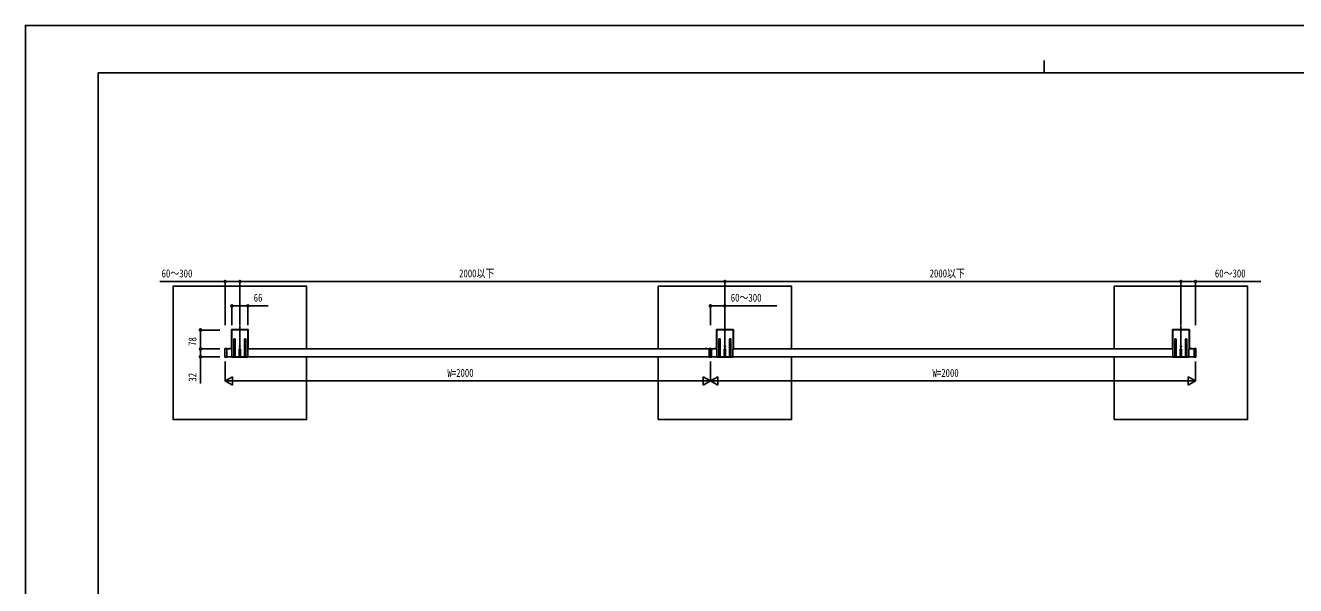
# Model space of a CAD drawing. Units: millimetres, scale not verified. Extents: x -4205 to 4205, y -2970 to 2970.
# Drawn here: x -4205 to 1032, y 661 to 2970 of the extents above; entities that cross this region are included whole.
import ezdxf
from ezdxf.enums import TextEntityAlignment as Align

# ---------------------------------------------------------------- set-up
doc = ezdxf.new("R2010")
doc.units = ezdxf.units.MM
doc.header["$LTSCALE"] = 16
for name, color, linetype in [('0-3_YKK_12', 2, 'Continuous'), ('0-4_YKK_A1', 4, 'Continuous'), ('0-5_YKK_D', 6, 'Continuous'), ('0-6_YKK_ZWAK', 7, 'Continuous')]:
    doc.layers.add(name, color=color, linetype=linetype)
doc.styles.add('ＭＳ ゴシック', font='')
doc.styles.get('ＭＳ ゴシック').set_extended_font_data('MS Gothic')

msp = doc.modelspace()

# ---------------------------------------------------------------- linework, layer by layer
at = {"layer": '0-3_YKK_12'}
for p, q in [((-3320.91, 1636.22), (-3320.91, 1731.22)), ((-1321.01, 1636.22), (-1321.01, 1731.22)), ((558.89, 1636.22), (558.89, 1731.22)), ((-1381.01, 1641.42), (-1381.01, 1599.02))]:
    msp.add_line(p, q, dxfattribs=at)
at = {"layer": '0-4_YKK_A1'}
for p, q in [((-3355.91, 1714.72), (-3355.91, 1638.22)), ((-3287.41, 1716.22), (-3354.41, 1716.22)), ((-3354.41, 1713.72), (-3354.41, 1636.72)), ((-3288.41, 1714.72), (-3353.41, 1714.72)), ((-3287.41, 1636.72), (-3287.41, 1713.72)), ((-3285.91, 1638.22), (-3285.91, 1714.72)), ((-1356.01, 1714.72), (-1356.01, 1638.22)), ((-1287.51, 1716.22), (-1354.51, 1716.22)), ((-1354.51, 1713.72), (-1354.51, 1636.72)), ((-1288.51, 1714.72), (-1353.51, 1714.72)), ((-1287.51, 1636.72), (-1287.51, 1713.72)), ((-1286.01, 1638.22), (-1286.01, 1714.72)), ((523.89, 1714.72), (523.89, 1638.22)), ((592.39, 1716.22), (525.39, 1716.22)), ((525.39, 1713.72), (525.39, 1636.72)), ((591.39, 1714.72), (526.39, 1714.72)), ((592.39, 1636.72), (592.39, 1713.72)), ((593.89, 1638.22), (593.89, 1714.72)), ((-3383.01, 1637.04), (-3383.01, 1603.4)), ((-3375.33, 1638.45), (-3382.07, 1638.03)), ((-3375.01, 1637.47), (-3375.01, 1638.15)), ((-3375.01, 1602.97), (-3375.01, 1637.47)), ((-3375.01, 1636.22), (-3353.91, 1636.22)), ((-3368.21, 1636.73), (-3358.81, 1636.73)), ((-3368.21, 1636.22), (-3368.21, 1636.73)), ((-3368.21, 1636.22), (-3358.81, 1636.22)), ((-3365.51, 1636.22), (-3361.51, 1636.22)), ((-3358.81, 1636.22), (-3358.81, 1636.73)), ((-3358.01, 1636.22), (-3353.91, 1636.22)), ((-3353.91, 1636.22), (-3355.91, 1638.22)), ((-3353.91, 1636.22), (-3353.91, 1632.67)), ((-3353.91, 1631.76), (-3353.91, 1613.67)), ((-3345.41, 1602.72), (-3345.41, 1675.72)), ((-3340.41, 1675.72), (-3340.41, 1602.72)), ((-3323.41, 1602.72), (-3323.41, 1634.92)), ((-3318.41, 1634.92), (-3318.41, 1602.72)), ((-3301.41, 1675.72), (-3301.41, 1602.72)), ((-3296.41, 1602.72), (-3296.41, 1675.72)), ((-3285.91, 1638.22), (-3287.91, 1636.22)), ((-3287.91, 1636.22), (-1385.51, 1636.22)), ((-3287.91, 1632.67), (-3287.91, 1636.22)), ((-3287.91, 1613.67), (-3287.91, 1631.76)), ((-1403.71, 1636.73), (-1394.31, 1636.73)), ((-1403.71, 1636.22), (-1403.71, 1636.73)), ((-1403.71, 1636.22), (-1394.31, 1636.22)), ((-1401.01, 1636.22), (-1397.01, 1636.22)), ((-1394.31, 1636.22), (-1394.31, 1636.73)), ((-1385.51, 1638), (-1385.51, 1637.2)), ((-1381.01, 1638.47), (-1385.32, 1638.2)), ((-1381.01, 1637.47), (-1381.01, 1602.96)), ((-1354.01, 1636.22), (-1376.51, 1636.22)), ((-1358.31, 1636.73), (-1367.71, 1636.73)), ((-1367.71, 1636.22), (-1367.71, 1636.73)), ((-1358.31, 1636.22), (-1367.71, 1636.22)), ((-1365.11, 1638.37), (-1364.16, 1636.42)), ((-1361.01, 1636.22), (-1365.01, 1636.22)), ((-1360.91, 1638.37), (-1361.86, 1636.42)), ((-1358.31, 1636.22), (-1358.31, 1636.73)), ((-1354.01, 1636.22), (-1356.01, 1638.22)), ((-1354.01, 1636.22), (-1354.01, 1632.67)), ((-1354.01, 1631.76), (-1354.01, 1613.67)), ((-1345.51, 1602.72), (-1345.51, 1675.72)), ((-1340.51, 1675.72), (-1340.51, 1602.72)), ((-1323.51, 1602.72), (-1323.51, 1634.92)), ((-1318.51, 1634.92), (-1318.51, 1602.72)), ((-1301.51, 1675.72), (-1301.51, 1602.72)), ((-1296.51, 1602.72), (-1296.51, 1675.72)), ((-1286.01, 1638.22), (-1288.01, 1636.22)), ((525.89, 1636.22), (-1288.01, 1636.22)), ((-1288.01, 1632.67), (-1288.01, 1636.22)), ((-1288.01, 1613.67), (-1288.01, 1631.76)), ((525.89, 1636.22), (523.89, 1638.22)), ((525.89, 1636.22), (525.89, 1632.67)), ((525.89, 1631.76), (525.89, 1613.67)), ((534.39, 1602.72), (534.39, 1675.72)), ((539.39, 1675.72), (539.39, 1602.72)), ((556.39, 1602.72), (556.39, 1634.92)), ((561.39, 1634.92), (561.39, 1602.72)), ((578.39, 1675.72), (578.39, 1602.72)), ((583.39, 1602.72), (583.39, 1675.72)), ((593.89, 1638.22), (591.89, 1636.22)), ((612.99, 1636.22), (591.89, 1636.22)), ((591.89, 1632.67), (591.89, 1636.22)), ((591.89, 1613.67), (591.89, 1631.76)), ((606.19, 1636.73), (596.79, 1636.73)), ((596.79, 1636.22), (596.79, 1636.73)), ((606.19, 1636.22), (596.79, 1636.22)), ((603.49, 1636.22), (599.49, 1636.22)), ((606.19, 1636.22), (606.19, 1636.73)), ((612.99, 1637.47), (612.99, 1638.15)), ((612.99, 1602.97), (612.99, 1637.47)), ((613.31, 1638.45), (620.05, 1638.03)), ((620.99, 1637.04), (620.99, 1603.4)), ((-3375.33, 1601.99), (-3382.07, 1602.4)), ((-3375.01, 1604.22), (-3353.91, 1604.22)), ((-3375.01, 1602.29), (-3375.01, 1602.97)), ((-3353.91, 1612.76), (-3353.91, 1602.72)), ((-3344.41, 1604.22), (-3353.91, 1604.22)), ((-3353.91, 1602.72), (-3345.41, 1602.72)), ((-3341.41, 1601.72), (-3344.41, 1601.72)), ((-3342.41, 1603.22), (-3343.41, 1603.22)), ((-3322.41, 1604.22), (-3341.41, 1604.22)), ((-3340.41, 1602.72), (-3323.41, 1602.72)), ((-3319.41, 1601.72), (-3322.41, 1601.72)), ((-3320.41, 1603.22), (-3321.41, 1603.22)), ((-3300.41, 1604.22), (-3319.41, 1604.22)), ((-3318.41, 1602.72), (-3301.41, 1602.72)), ((-3300.41, 1601.72), (-3297.41, 1601.72)), ((-3298.41, 1603.22), (-3299.41, 1603.22)), ((-3287.91, 1604.22), (-3297.41, 1604.22)), ((-3296.41, 1602.72), (-3287.91, 1602.72)), ((-3287.91, 1602.72), (-3287.91, 1612.76)), ((-3287.91, 1604.22), (-1385.51, 1604.22)), ((-1385.32, 1602.23), (-1381.01, 1601.97)), ((-1381.01, 1601.97), (-1381.01, 1602.96)), ((-1376.7, 1602.23), (-1381.01, 1601.97)), ((-1354.01, 1604.22), (-1376.51, 1604.22)), ((-1376.51, 1603.23), (-1376.51, 1602.43)), ((-1354.01, 1612.76), (-1354.01, 1602.72)), ((-1344.51, 1604.22), (-1354.01, 1604.22)), ((-1354.01, 1602.72), (-1345.51, 1602.72)), ((-1341.51, 1601.72), (-1344.51, 1601.72)), ((-1342.51, 1603.22), (-1343.51, 1603.22)), ((-1322.51, 1604.22), (-1341.51, 1604.22)), ((-1340.51, 1602.72), (-1323.51, 1602.72)), ((-1319.51, 1601.72), (-1322.51, 1601.72)), ((-1320.51, 1603.22), (-1321.51, 1603.22)), ((-1300.51, 1604.22), (-1319.51, 1604.22)), ((-1318.51, 1602.72), (-1301.51, 1602.72)), ((-1300.51, 1601.72), (-1297.51, 1601.72)), ((-1298.51, 1603.22), (-1299.51, 1603.22)), ((-1288.01, 1604.22), (-1297.51, 1604.22)), ((-1296.51, 1602.72), (-1288.01, 1602.72)), ((-1288.01, 1602.72), (-1288.01, 1612.76)), ((525.89, 1604.22), (-1288.01, 1604.22)), ((525.89, 1612.76), (525.89, 1602.72)), ((535.39, 1604.22), (525.89, 1604.22)), ((525.89, 1602.72), (534.39, 1602.72)), ((538.39, 1601.72), (535.39, 1601.72)), ((537.39, 1603.22), (536.39, 1603.22)), ((557.39, 1604.22), (538.39, 1604.22)), ((539.39, 1602.72), (556.39, 1602.72)), ((560.39, 1601.72), (557.39, 1601.72)), ((559.39, 1603.22), (558.39, 1603.22)), ((579.39, 1604.22), (560.39, 1604.22)), ((561.39, 1602.72), (578.39, 1602.72)), ((579.39, 1601.72), (582.39, 1601.72)), ((581.39, 1603.22), (580.39, 1603.22)), ((591.89, 1604.22), (582.39, 1604.22)), ((583.39, 1602.72), (591.89, 1602.72)), ((591.89, 1602.72), (591.89, 1612.76)), ((612.99, 1604.22), (591.89, 1604.22)), ((612.99, 1602.29), (612.99, 1602.97)), ((613.31, 1601.99), (620.05, 1602.4))]:
    msp.add_line(p, q, dxfattribs=at)
for points in [[(-3045.91, 1636.22), (-3045.91, 1895.22), (-3595.91, 1895.22), (-3595.91, 1345.22), (-3045.91, 1345.22), (-3045.91, 1604.22)], [(-1046.01, 1636.22), (-1046.01, 1895.22), (-1596.01, 1895.22), (-1596.01, 1636.22)], [(283.89, 1604.22), (283.89, 1345.22), (833.89, 1345.22), (833.89, 1895.22), (283.89, 1895.22), (283.89, 1636.22)], [(-3365.61, 1638.37), (-3364.66, 1636.42), (-3363.51, 1635.81)], [(-3361.41, 1638.37), (-3362.36, 1636.42), (-3363.51, 1635.81)], [(-1401.11, 1638.37), (-1400.16, 1636.42), (-1399.01, 1635.81)], [(-1396.91, 1638.37), (-1397.86, 1636.42), (-1399.01, 1635.81)], [(-1385.51, 1637.2), (-1385.51, 1603.23), (-1385.51, 1602.43)], [(-1381.01, 1637.47), (-1381.01, 1638.47), (-1376.7, 1638.2)], [(-1376.51, 1638), (-1376.51, 1637.2), (-1376.51, 1603.23)], [(599.39, 1638.37), (600.34, 1636.42), (601.49, 1635.81)], [(603.59, 1638.37), (602.64, 1636.42), (601.49, 1635.81)], [(-1596.01, 1604.22), (-1596.01, 1345.22), (-1046.01, 1345.22), (-1046.01, 1604.22)]]:
    msp.add_lwpolyline(points, dxfattribs=at)
for centre in [(-3320.91, 1646.22), (-1321.01, 1646.22), (558.89, 1646.22)]:
    msp.add_circle(centre, 2.75, dxfattribs=at)
for centre, radius, start, end in [((-3354.41, 1714.72), 1.5, 90, 180), ((-3353.41, 1713.72), 1, 90, 180), ((-3342.91, 1675.72), 2.5, 0, 180), ((-3298.91, 1675.72), 2.5, 0, 180), ((-3288.41, 1713.72), 1, 0, 90), ((-3287.41, 1714.72), 1.5, 0, 90), ((-1354.51, 1714.72), 1.5, 90, 180), ((-1353.51, 1713.72), 1, 90, 180), ((-1343.01, 1675.72), 2.5, 0, 180), ((-1299.01, 1675.72), 2.5, 0, 180), ((-1288.51, 1713.72), 1, 0, 90), ((-1287.51, 1714.72), 1.5, 0, 90), ((525.39, 1714.72), 1.5, 90, 180), ((526.39, 1713.72), 1, 90, 180), ((536.89, 1675.72), 2.5, 0, 180), ((580.89, 1675.72), 2.5, 0, 180), ((591.39, 1713.72), 1, 0, 90), ((592.39, 1714.72), 1.5, 0, 90), ((-3382.01, 1637.04), 1, 93.5, 180), ((-3375.31, 1638.15), 0.3, 0, 93.5), ((-3363.51, 1632.17), 6.55, 44.12696, 135.87304), ((-3354.11, 1632.22), 0.5, 293.57818, 66.42182), ((-3320.91, 1634.92), 2.5, 0, 180), ((-3287.71, 1632.22), 0.5, 113.57818, 246.42182), ((-1399.01, 1632.17), 6.55, 44.12696, 135.87304), ((-1385.31, 1638), 0.2, 93.5, 180), ((-1376.71, 1638), 0.2, 0, 86.5), ((-1363.01, 1632.17), 6.55, 44.12696, 135.87304), ((-1354.21, 1632.22), 0.5, 293.57818, 66.42182), ((-1321.01, 1634.92), 2.5, 0, 180), ((-1287.81, 1632.22), 0.5, 113.57818, 246.42182), ((525.69, 1632.22), 0.5, 293.57818, 66.42182), ((558.89, 1634.92), 2.5, 0, 180), ((592.09, 1632.22), 0.5, 113.57818, 246.42182), ((601.49, 1632.17), 6.55, 44.12696, 135.87304), ((613.29, 1638.15), 0.3, 86.5, 180), ((619.99, 1637.04), 1, 0, 86.5), ((-3382.01, 1603.4), 1, 180, 266.5), ((-3375.31, 1602.29), 0.3, 266.5, 0), ((-3354.11, 1613.22), 0.5, 293.57818, 66.42182), ((-3344.41, 1602.72), 1, 180, 270), ((-3343.41, 1604.22), 1, 180, 270), ((-3342.41, 1604.22), 1, 270, 0), ((-3341.41, 1602.72), 1, 270, 0), ((-3322.41, 1602.72), 1, 180, 270), ((-3321.41, 1604.22), 1, 180, 270), ((-3320.41, 1604.22), 1, 270, 0), ((-3319.41, 1602.72), 1, 270, 0), ((-3300.41, 1602.72), 1, 180, 270), ((-3299.41, 1604.22), 1, 180, 270), ((-3298.41, 1604.22), 1, 270, 0), ((-3297.41, 1602.72), 1, 270, 0), ((-3287.71, 1613.22), 0.5, 113.57818, 246.42182), ((-1385.31, 1602.43), 0.2, 180, 266.5), ((-1376.71, 1602.43), 0.2, 273.5, 0), ((-1354.21, 1613.22), 0.5, 293.57818, 66.42182), ((-1344.51, 1602.72), 1, 180, 270), ((-1343.51, 1604.22), 1, 180, 270), ((-1342.51, 1604.22), 1, 270, 0), ((-1341.51, 1602.72), 1, 270, 0), ((-1322.51, 1602.72), 1, 180, 270), ((-1321.51, 1604.22), 1, 180, 270), ((-1320.51, 1604.22), 1, 270, 0), ((-1319.51, 1602.72), 1, 270, 0), ((-1300.51, 1602.72), 1, 180, 270), ((-1299.51, 1604.22), 1, 180, 270), ((-1298.51, 1604.22), 1, 270, 0), ((-1297.51, 1602.72), 1, 270, 0), ((-1287.81, 1613.22), 0.5, 113.57818, 246.42182), ((525.69, 1613.22), 0.5, 293.57818, 66.42182), ((535.39, 1602.72), 1, 180, 270), ((536.39, 1604.22), 1, 180, 270), ((537.39, 1604.22), 1, 270, 0), ((538.39, 1602.72), 1, 270, 0), ((557.39, 1602.72), 1, 180, 270), ((558.39, 1604.22), 1, 180, 270), ((559.39, 1604.22), 1, 270, 0), ((560.39, 1602.72), 1, 270, 0), ((579.39, 1602.72), 1, 180, 270), ((580.39, 1604.22), 1, 180, 270), ((581.39, 1604.22), 1, 270, 0), ((582.39, 1602.72), 1, 270, 0), ((592.09, 1613.22), 0.5, 113.57818, 246.42182), ((613.29, 1602.29), 0.3, 180, 273.5), ((619.99, 1603.4), 1, 273.5, 0)]:
    msp.add_arc(centre, radius, start, end, dxfattribs=at)
at = {"layer": '0-5_YKK_D'}
for p, q in [((-3381.01, 1734.22), (-3381.01, 1915.22)), ((-3320.91, 1734.22), (-3320.91, 1915.22)), ((-3320.91, 1734.22), (-3320.91, 1915.22)), ((-1321.01, 1914.22), (-3320.91, 1914.22)), ((-1321.01, 1734.22), (-1321.01, 1915.22)), ((-1321.01, 1732.22), (-1321.01, 1915.22)), ((-1321.01, 1914.22), (558.89, 1914.22)), ((558.89, 1734.22), (558.89, 1915.22)), ((558.89, 1734.22), (558.89, 1915.22)), ((618.99, 1734.22), (618.99, 1915.22)), ((-3353.91, 1734.22), (-3353.91, 1815.22)), ((-3287.91, 1734.22), (-3287.91, 1815.22)), ((-1381.01, 1734.22), (-1381.01, 1815.22)), ((-1321.01, 1734.22), (-1321.01, 1815.22)), ((-3403.01, 1714.22), (-3484.01, 1714.22)), ((-3483.01, 1714.22), (-3483.01, 1636.22)), ((-3403.01, 1636.22), (-3484.01, 1636.22)), ((-3403.01, 1636.22), (-3484.01, 1636.22)), ((-3403.01, 1604.22), (-3484.01, 1604.22)), ((-3381.01, 1584.22), (-3381.01, 1503.22)), ((-1381.01, 1584.22), (-1381.01, 1503.22)), ((-1381.01, 1584.22), (-1381.01, 1503.22)), ((618.99, 1584.22), (618.99, 1503.22)), ((-3381.01, 1504.22), (-3350.7, 1521.72)), ((-3350.7, 1486.72), (-3350.7, 1521.72)), ((-1381.01, 1504.22), (-1411.32, 1521.72)), ((-1411.32, 1521.72), (-1411.32, 1486.72)), ((-1381.01, 1504.22), (-1350.7, 1521.72)), ((-1350.7, 1486.72), (-1350.7, 1521.72)), ((618.99, 1504.22), (588.68, 1521.72)), ((588.68, 1521.72), (588.68, 1486.72)), ((-3381.01, 1504.22), (-3350.7, 1486.72)), ((-3381.01, 1504.22), (-3320.39, 1504.22)), ((-3346.01, 1504.22), (-1416.01, 1504.22)), ((-1381.01, 1504.22), (-1441.63, 1504.22)), ((-1381.01, 1504.22), (-1411.32, 1486.72)), ((-1381.01, 1504.22), (-1350.7, 1486.72)), ((-1381.01, 1504.22), (-1320.39, 1504.22)), ((583.99, 1504.22), (-1346.01, 1504.22)), ((618.99, 1504.22), (558.37, 1504.22)), ((618.99, 1504.22), (588.68, 1486.72))]:
    msp.add_line(p, q, dxfattribs=at)
for points in [[(-3320.91, 1914.22), (-3381.01, 1914.22), (-3650.41, 1914.22)], [(558.89, 1914.22), (618.99, 1914.22), (888.39, 1914.22)], [(-3353.91, 1814.22), (-3287.91, 1814.22), (-3204.11, 1814.22)], [(-1381.01, 1814.22), (-1321.01, 1814.22), (-1107.61, 1814.22)], [(-3483.01, 1636.22), (-3483.01, 1604.22), (-3483.01, 1494.42)]]:
    msp.add_lwpolyline(points, dxfattribs=at)
for centre in [(-3381.01, 1914.22), (-3320.91, 1914.22), (-3320.91, 1914.22), (-1321.01, 1914.22), (-1321.01, 1914.22), (558.89, 1914.22), (558.89, 1914.22), (618.99, 1914.22), (-3353.91, 1814.22), (-3287.91, 1814.22), (-1381.01, 1814.22), (-1321.01, 1814.22), (-3483.01, 1714.22), (-3483.01, 1636.22), (-3483.01, 1636.22), (-3483.01, 1604.22)]:
    msp.add_circle(centre, 4.25, dxfattribs=at)
at = {"layer": '0-6_YKK_ZWAK'}
for p, q in [((-4.98, 2825), (-4.98, 2775)), ((3895.02, 2775), (-3904.98, 2775)), ((-3904.98, -2525), (-3904.98, 2775))]:
    msp.add_line(p, q, dxfattribs=at)
msp.add_lwpolyline([(-4205, -2970), (4205, -2970), (4205, 2970), (-4205, 2970)], close=True, dxfattribs=at)

# ---------------------------------------------------------------- texts
at = {"layer": '0-5_YKK_D', "style": 'ＭＳ ゴシック', "width": 0.8}
for s, p in [('60～300', (-3643.41, 1921.22)), ('2000以下', (-2416.96, 1921.22)), ('2000以下', (-477.06, 1921.22)), ('60～300', (698.99, 1921.22)), ('66', (-3263.91, 1821.22)), ('60～300', (-1297.01, 1821.22)), ('W=2000', (-2465.01, 1511.22)), ('W=2000', (-465.01, 1511.22))]:
    msp.add_text(s, height=32.99, dxfattribs=at).set_placement(p, align=Align.BOTTOM_LEFT)
for s, p in [('78', (-3490.01, 1648.82)), ('32', (-3490.01, 1501.42))]:
    msp.add_text(s, height=32.99, rotation=90, dxfattribs=at).set_placement(p, align=Align.BOTTOM_LEFT)

doc.saveas('drawing.dxf')
